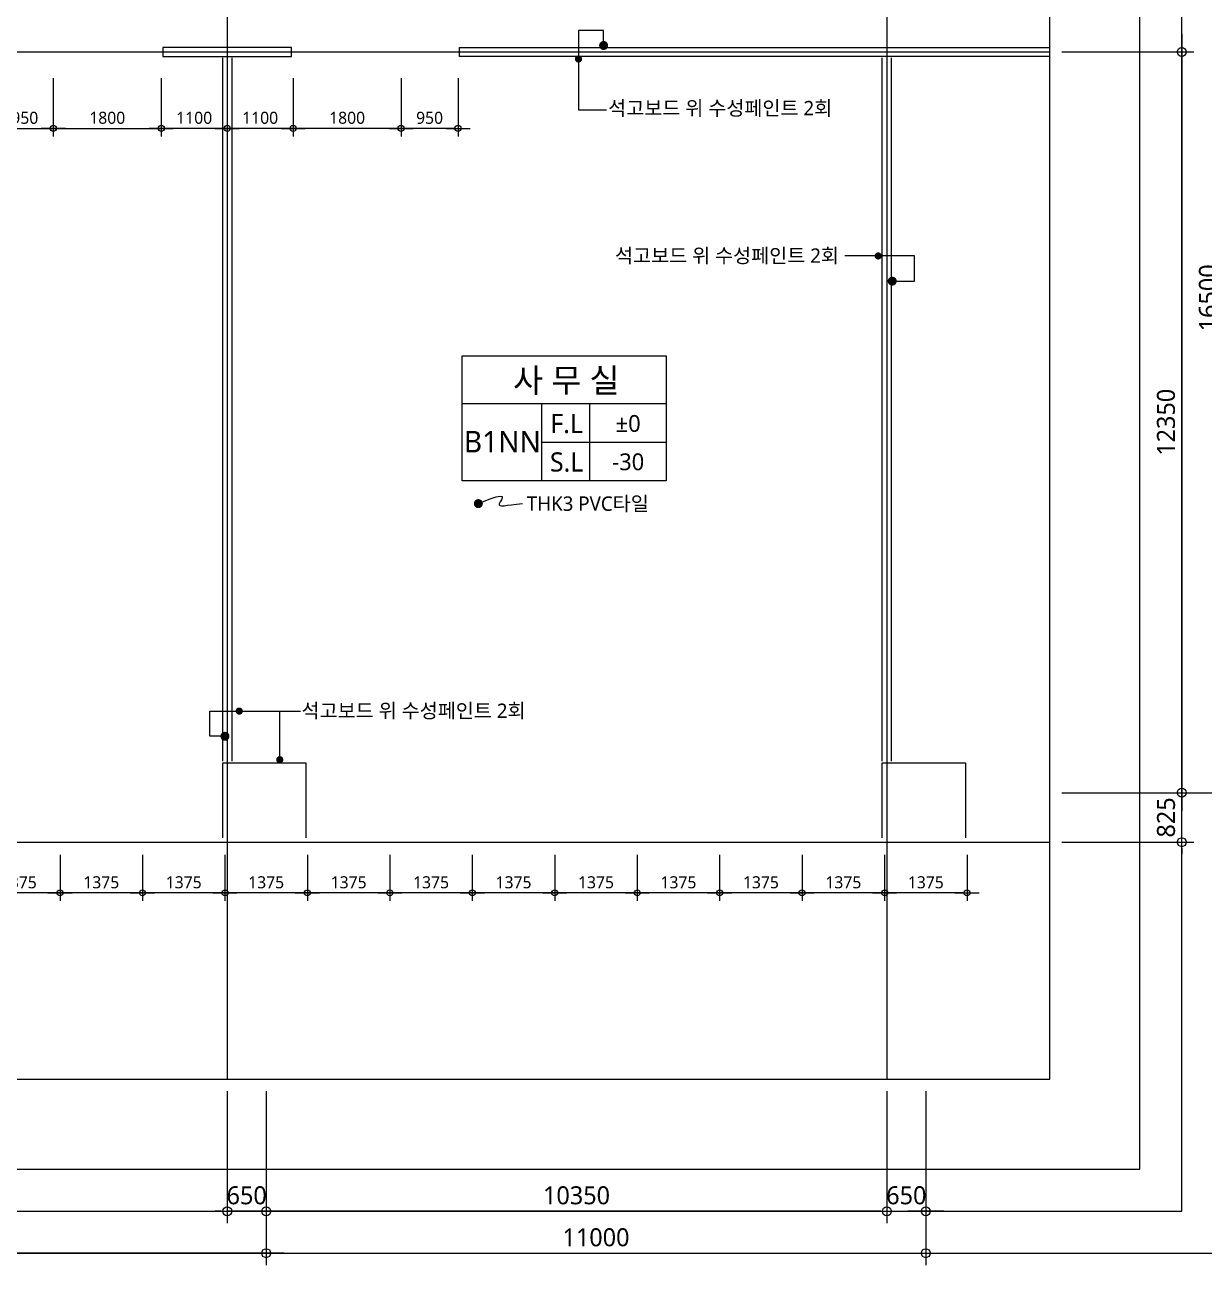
# Model space of a CAD drawing. Header units: millimetres. Extents: x 3775 to 244986, y 1861 to 55808.
# Drawn here: x 51025 to 70692, y 8152 to 28830 of the extents above; entities that cross this region are included whole.
import ezdxf
from ezdxf.enums import TextEntityAlignment as Align

# ---------------------------------------------------------------- set-up
doc = ezdxf.new("R2010")
doc.units = ezdxf.units.MM
doc.header["$LTSCALE"] = 100
doc.header["$MEASUREMENT"] = 0
doc.header["$PDSIZE"] = -10
doc.linetypes.add('CEN', pattern=[62, 60, -1, 0, -1])
doc.layers.get('0').update_dxf_attribs({"linetype": 'CONTINUOUS'})
doc.layers.get('Defpoints').update_dxf_attribs({"color": 171, "linetype": 'CONTINUOUS'})
for name, color, linetype in [('CEN(ST)', 1, 'CEN'), ('LED', 7, 'CONTINUOUS'), ('NDIM', 7, 'CONTINUOUS'), ('TEXT(MIN)', 7, 'CONTINUOUS'), ('TEXT(실명)', 3, 'CONTINUOUS'), ('TEXT-기입', 6, 'CONTINUOUS'), ('TITLE', 7, 'CONTINUOUS'), ('WALL-석고보드', 7, 'CONTINUOUS')]:
    doc.layers.add(name, color=color, linetype=linetype)
doc.styles.add('CGS', font='cgse', dxfattribs={"bigfont": 'cgs'})
doc.styles.add('나눔바른고딕', font='NanumBarunGothic.ttf')
doc.dimstyles.new('NDIM 1200', dxfattribs={"dimscale": 75, "dimtxt": 3, "dimasz": 1, "dimexe": 2, "dimexo": 2, "dimgap": 1, "dimtad": 1, "dimdec": 0, "dimdsep": 46, "dimtxsty": 'CGS', "dimblk": 'DOT0', "dimcen": 1, "dimdle": 8, "dimclrd": 256, "dimclre": 256, "dimclrt": 256, "dimadec": 0, "dimazin": 0, "dimtfac": 1, "dimtdec": 0, "dimtix": 1, "dimtmove": 2, "dimatfit": 3, "dimldrblk": 'DOT0', "dimfxl": 1, "dimtolj": 1, "dimtzin": 0, "dimlwd": -1, "dimlwe": -1, "dimarcsym": 0})

# ---------------------------------------------------------------- blocks, each defined once
blk = doc.blocks.new('_Dot')
at = {"color": 0, "linetype": 'ByBlock', "lineweight": -2}
blk.add_line((-0.5, 0), (-1, 0), dxfattribs=at)
at = {"color": 0, "linetype": 'ByBlock', "const_width": 0.5}
blk.add_lwpolyline([(-0.25, 0, 1), (0.25, 0, 1)], format="xyb", close=True, dxfattribs=at)
blk = doc.blocks.new('DOT0')
blk.add_line((-3, 0), (3, 0))
at = {"color": 6}
blk.add_circle((0, 0), 0.75, dxfattribs=at)
blk = doc.blocks.new('*D188')
at = {"layer": 'Defpoints', "color": 0, "ltscale": 0.4, "transparency": 16777216}
for p in [(68119, 31579), (70319, 31579), (68119, 28379)]:
    blk.add_point(p, dxfattribs=at)
at = {"layer": 'NDIM', "ltscale": 0.4, "transparency": 16777216}
for p, q in [((68319, 31579), (70519, 31579)), ((70319, 28479), (70319, 31479)), ((68319, 28379), (70519, 28379))]:
    blk.add_line(p, q, dxfattribs=at)
at = {"layer": 'NDIM', "ltscale": 0.4, "transparency": 16777216, "xscale": 100, "yscale": 100, "zscale": 100}
for p, rotation in [((70319, 31579), 90), ((70319, 28379), 270)]:
    blk.add_blockref('DOT0', p, dxfattribs=dict(at, rotation=rotation))
at = {"layer": 'NDIM', "ltscale": 0.4, "transparency": 16777216, "insert": (70056, 29979), "char_height": 300, "attachment_point": 5, "rotation": 90, "style": '나눔바른고딕'}
blk.add_mtext('\\A1;3200', dxfattribs=at)
blk = doc.blocks.new('*D189')
at = {"layer": 'Defpoints', "color": 0, "ltscale": 0.4, "transparency": 16777216}
for p in [(68119, 28379), (68119, 16029), (70319, 16029)]:
    blk.add_point(p, dxfattribs=at)
at = {"layer": 'NDIM', "ltscale": 0.4, "transparency": 16777216}
for p, q in [((68319, 28379), (70519, 28379)), ((70319, 28279), (70319, 16129)), ((68319, 16029), (70519, 16029))]:
    blk.add_line(p, q, dxfattribs=at)
at = {"layer": 'NDIM', "ltscale": 0.4, "transparency": 16777216, "xscale": 100, "yscale": 100, "zscale": 100}
for p, rotation in [((70319, 28379), 90), ((70319, 16029), 270)]:
    blk.add_blockref('DOT0', p, dxfattribs=dict(at, rotation=rotation))
at = {"layer": 'NDIM', "ltscale": 0.4, "transparency": 16777216, "insert": (70056, 22204), "char_height": 300, "attachment_point": 5, "rotation": 90, "style": '나눔바른고딕'}
blk.add_mtext('\\A1;12350', dxfattribs=at)
blk = doc.blocks.new('*D190')
at = {"layer": 'Defpoints', "color": 0, "ltscale": 0.4, "transparency": 16777216}
for p in [(68119, 16029), (70319, 16029), (68119, 15204)]:
    blk.add_point(p, dxfattribs=at)
at = {"layer": 'NDIM', "ltscale": 0.4, "transparency": 16777216}
for p, q in [((70319, 16129), (70319, 16229)), ((68319, 16029), (70519, 16029)), ((70319, 15204), (70319, 16029)), ((68319, 15204), (70519, 15204)), ((70319, 15104), (70319, 15004))]:
    blk.add_line(p, q, dxfattribs=at)
at = {"layer": 'NDIM', "ltscale": 0.4, "transparency": 16777216, "xscale": 100, "yscale": 100, "zscale": 100}
for p, rotation in [((70319, 16029), 270), ((70319, 15204), 90)]:
    blk.add_blockref('DOT0', p, dxfattribs=dict(at, rotation=rotation))
at = {"layer": 'NDIM', "ltscale": 0.4, "transparency": 16777216, "insert": (70057, 15616), "char_height": 300, "attachment_point": 5, "rotation": 90, "style": '나눔바른고딕'}
blk.add_mtext('\\A1;825', dxfattribs=at)
blk = doc.blocks.new('*D191')
at = {"layer": 'Defpoints', "color": 0, "ltscale": 0.4, "transparency": 16777216}
for p in [(68119, 32529), (68119, 16029), (71019, 16029)]:
    blk.add_point(p, dxfattribs=at)
at = {"layer": 'NDIM', "ltscale": 0.4, "transparency": 16777216}
for p, q in [((68319, 32529), (71219, 32529)), ((71019, 32429), (71019, 16129)), ((68319, 16029), (71219, 16029))]:
    blk.add_line(p, q, dxfattribs=at)
at = {"layer": 'NDIM', "ltscale": 0.4, "transparency": 16777216, "xscale": 100, "yscale": 100, "zscale": 100}
for p, rotation in [((71019, 32529), 90), ((71019, 16029), 270)]:
    blk.add_blockref('DOT0', p, dxfattribs=dict(at, rotation=rotation))
at = {"layer": 'NDIM', "ltscale": 0.4, "transparency": 16777216, "insert": (70756, 24279), "char_height": 300, "attachment_point": 5, "rotation": 90, "style": '나눔바른고딕'}
blk.add_mtext('\\A1;16500', dxfattribs=at)
blk = doc.blocks.new('*D242')
at = {"layer": 'Defpoints', "color": 0, "ltscale": 0.4, "transparency": 16777216}
for p in [(44050, 11252), (54400, 11252), (54400, 9052)]:
    blk.add_point(p, dxfattribs=at)
at = {"layer": 'NDIM', "ltscale": 0.4, "transparency": 16777216}
for p, q in [((44050, 11052), (44050, 8852)), ((54400, 11052), (54400, 8852)), ((44150, 9052), (54300, 9052))]:
    blk.add_line(p, q, dxfattribs=at)
at = {"layer": 'NDIM', "ltscale": 0.4, "transparency": 16777216, "xscale": 100, "yscale": 100, "zscale": 100, "rotation": 180}
blk.add_blockref('DOT0', (44050, 9052), dxfattribs=at)
at = {"layer": 'NDIM', "ltscale": 0.4, "transparency": 16777216, "xscale": 100, "yscale": 100, "zscale": 100}
blk.add_blockref('DOT0', (54400, 9052), dxfattribs=at)
at = {"layer": 'NDIM', "ltscale": 0.4, "transparency": 16777216, "insert": (49225, 9315), "char_height": 300, "attachment_point": 5, "style": '나눔바른고딕'}
blk.add_mtext('\\A1;10350', dxfattribs=at)
blk = doc.blocks.new('*D243')
at = {"layer": 'Defpoints', "color": 0, "ltscale": 0.4, "transparency": 16777216}
for p in [(54400, 11252), (55050, 11252), (54400, 9052)]:
    blk.add_point(p, dxfattribs=at)
at = {"layer": 'NDIM', "ltscale": 0.4, "transparency": 16777216}
for p, q in [((54400, 11052), (54400, 8852)), ((55050, 11052), (55050, 8852)), ((54300, 9052), (54200, 9052)), ((55050, 9052), (54400, 9052)), ((55150, 9052), (55250, 9052))]:
    blk.add_line(p, q, dxfattribs=at)
at = {"layer": 'NDIM', "ltscale": 0.4, "transparency": 16777216, "xscale": 100, "yscale": 100, "zscale": 100}
blk.add_blockref('DOT0', (54400, 9052), dxfattribs=at)
at = {"layer": 'NDIM', "ltscale": 0.4, "transparency": 16777216, "xscale": 100, "yscale": 100, "zscale": 100, "rotation": 180}
blk.add_blockref('DOT0', (55050, 9052), dxfattribs=at)
at = {"layer": 'NDIM', "ltscale": 0.4, "transparency": 16777216, "insert": (54725, 9315), "char_height": 300, "attachment_point": 5, "style": '나눔바른고딕'}
blk.add_mtext('\\A1;650', dxfattribs=at)
blk = doc.blocks.new('*D244')
at = {"layer": 'Defpoints', "color": 0, "ltscale": 0.4, "transparency": 16777216}
for p in [(55050, 11252), (65400, 11252), (55050, 9052)]:
    blk.add_point(p, dxfattribs=at)
at = {"layer": 'NDIM', "ltscale": 0.4, "transparency": 16777216}
for p, q in [((55050, 11052), (55050, 8852)), ((65400, 11052), (65400, 8852)), ((65300, 9052), (55150, 9052))]:
    blk.add_line(p, q, dxfattribs=at)
at = {"layer": 'NDIM', "ltscale": 0.4, "transparency": 16777216, "xscale": 100, "yscale": 100, "zscale": 100, "rotation": 180}
blk.add_blockref('DOT0', (55050, 9052), dxfattribs=at)
at = {"layer": 'NDIM', "ltscale": 0.4, "transparency": 16777216, "xscale": 100, "yscale": 100, "zscale": 100}
blk.add_blockref('DOT0', (65400, 9052), dxfattribs=at)
at = {"layer": 'NDIM', "ltscale": 0.4, "transparency": 16777216, "insert": (60225, 9315), "char_height": 300, "attachment_point": 5, "style": '나눔바른고딕'}
blk.add_mtext('\\A1;10350', dxfattribs=at)
blk = doc.blocks.new('*D245')
at = {"layer": 'Defpoints', "color": 0, "ltscale": 0.4, "transparency": 16777216}
for p in [(65400, 11252), (66050, 11252), (66050, 9052)]:
    blk.add_point(p, dxfattribs=at)
at = {"layer": 'NDIM', "ltscale": 0.4, "transparency": 16777216}
for p, q in [((65400, 11052), (65400, 8852)), ((66050, 11052), (66050, 8852)), ((65300, 9052), (65200, 9052)), ((65400, 9052), (66050, 9052)), ((66150, 9052), (66250, 9052))]:
    blk.add_line(p, q, dxfattribs=at)
at = {"layer": 'NDIM', "ltscale": 0.4, "transparency": 16777216, "xscale": 100, "yscale": 100, "zscale": 100}
blk.add_blockref('DOT0', (65400, 9052), dxfattribs=at)
at = {"layer": 'NDIM', "ltscale": 0.4, "transparency": 16777216, "xscale": 100, "yscale": 100, "zscale": 100, "rotation": 180}
blk.add_blockref('DOT0', (66050, 9052), dxfattribs=at)
at = {"layer": 'NDIM', "ltscale": 0.4, "transparency": 16777216, "insert": (65725, 9315), "char_height": 300, "attachment_point": 5, "style": '나눔바른고딕'}
blk.add_mtext('\\A1;650', dxfattribs=at)
blk = doc.blocks.new('*D246')
at = {"layer": 'Defpoints', "color": 0, "ltscale": 0.4, "transparency": 16777216}
for p in [(55050, 11252), (66050, 11252), (66050, 8352)]:
    blk.add_point(p, dxfattribs=at)
at = {"layer": 'NDIM', "ltscale": 0.4, "transparency": 16777216}
for p, q in [((55050, 11052), (55050, 8152)), ((66050, 11052), (66050, 8152)), ((55150, 8352), (65950, 8352))]:
    blk.add_line(p, q, dxfattribs=at)
at = {"layer": 'NDIM', "ltscale": 0.4, "transparency": 16777216, "xscale": 100, "yscale": 100, "zscale": 100, "rotation": 180}
blk.add_blockref('DOT0', (55050, 8352), dxfattribs=at)
at = {"layer": 'NDIM', "ltscale": 0.4, "transparency": 16777216, "xscale": 100, "yscale": 100, "zscale": 100}
blk.add_blockref('DOT0', (66050, 8352), dxfattribs=at)
at = {"layer": 'NDIM', "ltscale": 0.4, "transparency": 16777216, "insert": (60550, 8615), "char_height": 300, "attachment_point": 5, "style": '나눔바른고딕'}
blk.add_mtext('\\A1;11000', dxfattribs=at)
blk = doc.blocks.new('*D247')
at = {"layer": 'Defpoints', "color": 0, "ltscale": 0.4, "transparency": 16777216}
for p in [(44050, 11252), (55050, 11252), (44050, 8352)]:
    blk.add_point(p, dxfattribs=at)
at = {"layer": 'NDIM', "ltscale": 0.4, "transparency": 16777216}
for p, q in [((44050, 11052), (44050, 8152)), ((55050, 11052), (55050, 8152)), ((54950, 8352), (44150, 8352))]:
    blk.add_line(p, q, dxfattribs=at)
at = {"layer": 'NDIM', "ltscale": 0.4, "transparency": 16777216, "xscale": 100, "yscale": 100, "zscale": 100, "rotation": 180}
blk.add_blockref('DOT0', (44050, 8352), dxfattribs=at)
at = {"layer": 'NDIM', "ltscale": 0.4, "transparency": 16777216, "xscale": 100, "yscale": 100, "zscale": 100}
blk.add_blockref('DOT0', (55050, 8352), dxfattribs=at)
at = {"layer": 'NDIM', "ltscale": 0.4, "transparency": 16777216, "insert": (49550, 8615), "char_height": 300, "attachment_point": 5, "style": '나눔바른고딕'}
blk.add_mtext('\\A1;11000', dxfattribs=at)
blk = doc.blocks.new('*D223')
at = {"layer": 'Defpoints', "color": 0, "ltscale": 0.4, "transparency": 16777216}
for p in [(50237, 15129), (51612, 15129), (50237, 14359)]:
    blk.add_point(p, dxfattribs=at)
at = {"layer": 'NDIM', "ltscale": 0.4, "transparency": 16777216}
for p, q in [((50237, 14995), (50237, 14225)), ((51612, 14995), (51612, 14225)), ((51545, 14359), (50304, 14359))]:
    blk.add_line(p, q, dxfattribs=at)
at = {"layer": 'NDIM', "ltscale": 0.4, "transparency": 16777216, "xscale": 67, "yscale": 67, "zscale": 67, "rotation": 180}
blk.add_blockref('DOT0', (50237, 14359), dxfattribs=at)
at = {"layer": 'NDIM', "ltscale": 0.4, "transparency": 16777216, "xscale": 67, "yscale": 67, "zscale": 67}
blk.add_blockref('DOT0', (51612, 14359), dxfattribs=at)
at = {"layer": 'NDIM', "ltscale": 0.4, "transparency": 16777216, "insert": (50925, 14534), "char_height": 201, "attachment_point": 5, "style": '나눔바른고딕'}
blk.add_mtext('\\A1;1375', dxfattribs=at)
blk = doc.blocks.new('*D224')
at = {"layer": 'Defpoints', "color": 0, "ltscale": 0.4, "transparency": 16777216}
for p in [(51612, 15129), (52987, 15129), (51612, 14359)]:
    blk.add_point(p, dxfattribs=at)
at = {"layer": 'NDIM', "ltscale": 0.4, "transparency": 16777216}
for p, q in [((51612, 14995), (51612, 14225)), ((52987, 14995), (52987, 14225)), ((52920, 14359), (51679, 14359))]:
    blk.add_line(p, q, dxfattribs=at)
at = {"layer": 'NDIM', "ltscale": 0.4, "transparency": 16777216, "xscale": 67, "yscale": 67, "zscale": 67, "rotation": 180}
blk.add_blockref('DOT0', (51612, 14359), dxfattribs=at)
at = {"layer": 'NDIM', "ltscale": 0.4, "transparency": 16777216, "xscale": 67, "yscale": 67, "zscale": 67}
blk.add_blockref('DOT0', (52987, 14359), dxfattribs=at)
at = {"layer": 'NDIM', "ltscale": 0.4, "transparency": 16777216, "insert": (52300, 14534), "char_height": 201, "attachment_point": 5, "style": '나눔바른고딕'}
blk.add_mtext('\\A1;1375', dxfattribs=at)
blk = doc.blocks.new('*D225')
at = {"layer": 'Defpoints', "color": 0, "ltscale": 0.4, "transparency": 16777216}
for p in [(51612, 15129), (52987, 15129), (51612, 14359)]:
    blk.add_point(p, dxfattribs=at)
at = {"layer": 'NDIM', "ltscale": 0.4, "transparency": 16777216}
for p, q in [((51612, 14995), (51612, 14225)), ((52987, 14995), (52987, 14225)), ((52920, 14359), (51679, 14359))]:
    blk.add_line(p, q, dxfattribs=at)
at = {"layer": 'NDIM', "ltscale": 0.4, "transparency": 16777216, "xscale": 67, "yscale": 67, "zscale": 67, "rotation": 180}
blk.add_blockref('DOT0', (51612, 14359), dxfattribs=at)
at = {"layer": 'NDIM', "ltscale": 0.4, "transparency": 16777216, "xscale": 67, "yscale": 67, "zscale": 67}
blk.add_blockref('DOT0', (52987, 14359), dxfattribs=at)
at = {"layer": 'NDIM', "ltscale": 0.4, "transparency": 16777216, "insert": (52300, 14534), "char_height": 201, "attachment_point": 5, "style": '나눔바른고딕'}
blk.add_mtext('\\A1;1375', dxfattribs=at)
blk = doc.blocks.new('*D226')
at = {"layer": 'Defpoints', "color": 0, "ltscale": 0.4, "transparency": 16777216}
for p in [(52987, 15129), (54362, 15129), (52987, 14359)]:
    blk.add_point(p, dxfattribs=at)
at = {"layer": 'NDIM', "ltscale": 0.4, "transparency": 16777216}
for p, q in [((52987, 14995), (52987, 14225)), ((54362, 14995), (54362, 14225)), ((54295, 14359), (53054, 14359))]:
    blk.add_line(p, q, dxfattribs=at)
at = {"layer": 'NDIM', "ltscale": 0.4, "transparency": 16777216, "xscale": 67, "yscale": 67, "zscale": 67, "rotation": 180}
blk.add_blockref('DOT0', (52987, 14359), dxfattribs=at)
at = {"layer": 'NDIM', "ltscale": 0.4, "transparency": 16777216, "xscale": 67, "yscale": 67, "zscale": 67}
blk.add_blockref('DOT0', (54362, 14359), dxfattribs=at)
at = {"layer": 'NDIM', "ltscale": 0.4, "transparency": 16777216, "insert": (53675, 14534), "char_height": 201, "attachment_point": 5, "style": '나눔바른고딕'}
blk.add_mtext('\\A1;1375', dxfattribs=at)
blk = doc.blocks.new('*D227')
at = {"layer": 'Defpoints', "color": 0, "ltscale": 0.4, "transparency": 16777216}
for p in [(54362, 15129), (55737, 15129), (54362, 14359)]:
    blk.add_point(p, dxfattribs=at)
at = {"layer": 'NDIM', "ltscale": 0.4, "transparency": 16777216}
for p, q in [((54362, 14995), (54362, 14225)), ((55737, 14995), (55737, 14225)), ((55670, 14359), (54429, 14359))]:
    blk.add_line(p, q, dxfattribs=at)
at = {"layer": 'NDIM', "ltscale": 0.4, "transparency": 16777216, "xscale": 67, "yscale": 67, "zscale": 67, "rotation": 180}
blk.add_blockref('DOT0', (54362, 14359), dxfattribs=at)
at = {"layer": 'NDIM', "ltscale": 0.4, "transparency": 16777216, "xscale": 67, "yscale": 67, "zscale": 67}
blk.add_blockref('DOT0', (55737, 14359), dxfattribs=at)
at = {"layer": 'NDIM', "ltscale": 0.4, "transparency": 16777216, "insert": (55050, 14534), "char_height": 201, "attachment_point": 5, "style": '나눔바른고딕'}
blk.add_mtext('\\A1;1375', dxfattribs=at)
blk = doc.blocks.new('*D228')
at = {"layer": 'Defpoints', "color": 0, "ltscale": 0.4, "transparency": 16777216}
for p in [(55737, 15129), (57112, 15129), (55737, 14359)]:
    blk.add_point(p, dxfattribs=at)
at = {"layer": 'NDIM', "ltscale": 0.4, "transparency": 16777216}
for p, q in [((55737, 14995), (55737, 14225)), ((57112, 14995), (57112, 14225)), ((57045, 14359), (55804, 14359))]:
    blk.add_line(p, q, dxfattribs=at)
at = {"layer": 'NDIM', "ltscale": 0.4, "transparency": 16777216, "xscale": 67, "yscale": 67, "zscale": 67, "rotation": 180}
blk.add_blockref('DOT0', (55737, 14359), dxfattribs=at)
at = {"layer": 'NDIM', "ltscale": 0.4, "transparency": 16777216, "xscale": 67, "yscale": 67, "zscale": 67}
blk.add_blockref('DOT0', (57112, 14359), dxfattribs=at)
at = {"layer": 'NDIM', "ltscale": 0.4, "transparency": 16777216, "insert": (56425, 14534), "char_height": 201, "attachment_point": 5, "style": '나눔바른고딕'}
blk.add_mtext('\\A1;1375', dxfattribs=at)
blk = doc.blocks.new('*D229')
at = {"layer": 'Defpoints', "color": 0, "ltscale": 0.4, "transparency": 16777216}
for p in [(55737, 15129), (57112, 15129), (55737, 14359)]:
    blk.add_point(p, dxfattribs=at)
at = {"layer": 'NDIM', "ltscale": 0.4, "transparency": 16777216}
for p, q in [((55737, 14995), (55737, 14225)), ((57112, 14995), (57112, 14225)), ((57045, 14359), (55804, 14359))]:
    blk.add_line(p, q, dxfattribs=at)
at = {"layer": 'NDIM', "ltscale": 0.4, "transparency": 16777216, "xscale": 67, "yscale": 67, "zscale": 67, "rotation": 180}
blk.add_blockref('DOT0', (55737, 14359), dxfattribs=at)
at = {"layer": 'NDIM', "ltscale": 0.4, "transparency": 16777216, "xscale": 67, "yscale": 67, "zscale": 67}
blk.add_blockref('DOT0', (57112, 14359), dxfattribs=at)
at = {"layer": 'NDIM', "ltscale": 0.4, "transparency": 16777216, "insert": (56425, 14534), "char_height": 201, "attachment_point": 5, "style": '나눔바른고딕'}
blk.add_mtext('\\A1;1375', dxfattribs=at)
blk = doc.blocks.new('*D230')
at = {"layer": 'Defpoints', "color": 0, "ltscale": 0.4, "transparency": 16777216}
for p in [(57112, 15129), (58487, 15129), (57112, 14359)]:
    blk.add_point(p, dxfattribs=at)
at = {"layer": 'NDIM', "ltscale": 0.4, "transparency": 16777216}
for p, q in [((57112, 14995), (57112, 14225)), ((58487, 14995), (58487, 14225)), ((58420, 14359), (57179, 14359))]:
    blk.add_line(p, q, dxfattribs=at)
at = {"layer": 'NDIM', "ltscale": 0.4, "transparency": 16777216, "xscale": 67, "yscale": 67, "zscale": 67, "rotation": 180}
blk.add_blockref('DOT0', (57112, 14359), dxfattribs=at)
at = {"layer": 'NDIM', "ltscale": 0.4, "transparency": 16777216, "xscale": 67, "yscale": 67, "zscale": 67}
blk.add_blockref('DOT0', (58487, 14359), dxfattribs=at)
at = {"layer": 'NDIM', "ltscale": 0.4, "transparency": 16777216, "insert": (57800, 14534), "char_height": 201, "attachment_point": 5, "style": '나눔바른고딕'}
blk.add_mtext('\\A1;1375', dxfattribs=at)
blk = doc.blocks.new('*D231')
at = {"layer": 'Defpoints', "color": 0, "ltscale": 0.4, "transparency": 16777216}
for p in [(58487, 15129), (59862, 15129), (58487, 14359)]:
    blk.add_point(p, dxfattribs=at)
at = {"layer": 'NDIM', "ltscale": 0.4, "transparency": 16777216}
for p, q in [((58487, 14995), (58487, 14225)), ((59862, 14995), (59862, 14225)), ((59795, 14359), (58554, 14359))]:
    blk.add_line(p, q, dxfattribs=at)
at = {"layer": 'NDIM', "ltscale": 0.4, "transparency": 16777216, "xscale": 67, "yscale": 67, "zscale": 67, "rotation": 180}
blk.add_blockref('DOT0', (58487, 14359), dxfattribs=at)
at = {"layer": 'NDIM', "ltscale": 0.4, "transparency": 16777216, "xscale": 67, "yscale": 67, "zscale": 67}
blk.add_blockref('DOT0', (59862, 14359), dxfattribs=at)
at = {"layer": 'NDIM', "ltscale": 0.4, "transparency": 16777216, "insert": (59175, 14534), "char_height": 201, "attachment_point": 5, "style": '나눔바른고딕'}
blk.add_mtext('\\A1;1375', dxfattribs=at)
blk = doc.blocks.new('*D232')
at = {"layer": 'Defpoints', "color": 0, "ltscale": 0.4, "transparency": 16777216}
for p in [(59862, 15129), (61237, 15129), (59862, 14359)]:
    blk.add_point(p, dxfattribs=at)
at = {"layer": 'NDIM', "ltscale": 0.4, "transparency": 16777216}
for p, q in [((59862, 14995), (59862, 14225)), ((61237, 14995), (61237, 14225)), ((61170, 14359), (59929, 14359))]:
    blk.add_line(p, q, dxfattribs=at)
at = {"layer": 'NDIM', "ltscale": 0.4, "transparency": 16777216, "xscale": 67, "yscale": 67, "zscale": 67, "rotation": 180}
blk.add_blockref('DOT0', (59862, 14359), dxfattribs=at)
at = {"layer": 'NDIM', "ltscale": 0.4, "transparency": 16777216, "xscale": 67, "yscale": 67, "zscale": 67}
blk.add_blockref('DOT0', (61237, 14359), dxfattribs=at)
at = {"layer": 'NDIM', "ltscale": 0.4, "transparency": 16777216, "insert": (60550, 14534), "char_height": 201, "attachment_point": 5, "style": '나눔바른고딕'}
blk.add_mtext('\\A1;1375', dxfattribs=at)
blk = doc.blocks.new('*D233')
at = {"layer": 'Defpoints', "color": 0, "ltscale": 0.4, "transparency": 16777216}
for p in [(61237, 15129), (62612, 15129), (61237, 14359)]:
    blk.add_point(p, dxfattribs=at)
at = {"layer": 'NDIM', "ltscale": 0.4, "transparency": 16777216}
for p, q in [((61237, 14995), (61237, 14225)), ((62612, 14995), (62612, 14225)), ((62545, 14359), (61304, 14359))]:
    blk.add_line(p, q, dxfattribs=at)
at = {"layer": 'NDIM', "ltscale": 0.4, "transparency": 16777216, "xscale": 67, "yscale": 67, "zscale": 67, "rotation": 180}
blk.add_blockref('DOT0', (61237, 14359), dxfattribs=at)
at = {"layer": 'NDIM', "ltscale": 0.4, "transparency": 16777216, "xscale": 67, "yscale": 67, "zscale": 67}
blk.add_blockref('DOT0', (62612, 14359), dxfattribs=at)
at = {"layer": 'NDIM', "ltscale": 0.4, "transparency": 16777216, "insert": (61925, 14534), "char_height": 201, "attachment_point": 5, "style": '나눔바른고딕'}
blk.add_mtext('\\A1;1375', dxfattribs=at)
blk = doc.blocks.new('*D234')
at = {"layer": 'Defpoints', "color": 0, "ltscale": 0.4, "transparency": 16777216}
for p in [(62612, 15129), (63987, 15129), (62612, 14359)]:
    blk.add_point(p, dxfattribs=at)
at = {"layer": 'NDIM', "ltscale": 0.4, "transparency": 16777216}
for p, q in [((62612, 14995), (62612, 14225)), ((63987, 14995), (63987, 14225)), ((63920, 14359), (62679, 14359))]:
    blk.add_line(p, q, dxfattribs=at)
at = {"layer": 'NDIM', "ltscale": 0.4, "transparency": 16777216, "xscale": 67, "yscale": 67, "zscale": 67, "rotation": 180}
blk.add_blockref('DOT0', (62612, 14359), dxfattribs=at)
at = {"layer": 'NDIM', "ltscale": 0.4, "transparency": 16777216, "xscale": 67, "yscale": 67, "zscale": 67}
blk.add_blockref('DOT0', (63987, 14359), dxfattribs=at)
at = {"layer": 'NDIM', "ltscale": 0.4, "transparency": 16777216, "insert": (63300, 14534), "char_height": 201, "attachment_point": 5, "style": '나눔바른고딕'}
blk.add_mtext('\\A1;1375', dxfattribs=at)
blk = doc.blocks.new('*D192')
at = {"layer": 'Defpoints', "color": 0, "ltscale": 0.4, "transparency": 16777216}
for p in [(63987, 15129), (65362, 15129), (63987, 14359)]:
    blk.add_point(p, dxfattribs=at)
at = {"layer": 'NDIM', "ltscale": 0.4, "transparency": 16777216}
for p, q in [((63987, 14995), (63987, 14225)), ((65362, 14995), (65362, 14225)), ((65295, 14359), (64054, 14359))]:
    blk.add_line(p, q, dxfattribs=at)
at = {"layer": 'NDIM', "ltscale": 0.4, "transparency": 16777216, "xscale": 67, "yscale": 67, "zscale": 67, "rotation": 180}
blk.add_blockref('DOT0', (63987, 14359), dxfattribs=at)
at = {"layer": 'NDIM', "ltscale": 0.4, "transparency": 16777216, "xscale": 67, "yscale": 67, "zscale": 67}
blk.add_blockref('DOT0', (65362, 14359), dxfattribs=at)
at = {"layer": 'NDIM', "ltscale": 0.4, "transparency": 16777216, "insert": (64675, 14534), "char_height": 201, "attachment_point": 5, "style": '나눔바른고딕'}
blk.add_mtext('\\A1;1375', dxfattribs=at)
blk = doc.blocks.new('*D193')
at = {"layer": 'Defpoints', "color": 0, "ltscale": 0.4, "transparency": 16777216}
for p in [(65362, 15129), (66737, 15129), (65362, 14359)]:
    blk.add_point(p, dxfattribs=at)
at = {"layer": 'NDIM', "ltscale": 0.4, "transparency": 16777216}
for p, q in [((65362, 14995), (65362, 14225)), ((66737, 14995), (66737, 14225)), ((66670, 14359), (65429, 14359))]:
    blk.add_line(p, q, dxfattribs=at)
at = {"layer": 'NDIM', "ltscale": 0.4, "transparency": 16777216, "xscale": 67, "yscale": 67, "zscale": 67, "rotation": 180}
blk.add_blockref('DOT0', (65362, 14359), dxfattribs=at)
at = {"layer": 'NDIM', "ltscale": 0.4, "transparency": 16777216, "xscale": 67, "yscale": 67, "zscale": 67}
blk.add_blockref('DOT0', (66737, 14359), dxfattribs=at)
at = {"layer": 'NDIM', "ltscale": 0.4, "transparency": 16777216, "insert": (66050, 14534), "char_height": 201, "attachment_point": 5, "style": '나눔바른고딕'}
blk.add_mtext('\\A1;1375', dxfattribs=at)
blk = doc.blocks.new('A$C51E23882')
at = {"layer": 'TITLE'}
blk.add_lwpolyline([(8500, 0), (0, 0), (0, 5200), (8500, 5200)], close=True, dxfattribs=at)
for points in [[(8500, 3200), (0, 3200)], [(3300, 3200), (3300, 0)], [(5300, 3200), (5300, 0)], [(3300, 1600), (8500, 1600)]]:
    blk.add_lwpolyline(points, dxfattribs=at)
at = {"layer": 'TITLE', "style": '나눔바른고딕'}
for s, p in [('F.L', (4352, 2378)), ('S.L', (4352, 778))]:
    blk.add_text(s, height=800, dxfattribs=at).set_placement(p, align=Align.MIDDLE)
blk = doc.blocks.new('*D277')
at = {"layer": 'Defpoints', "color": 0, "ltscale": 0.4, "transparency": 16777216}
for p in [(54400, 28075), (55500, 28075), (54400, 27103)]:
    blk.add_point(p, dxfattribs=at)
at = {"layer": 'NDIM', "ltscale": 0.4, "transparency": 16777216}
for p, q in [((54400, 27941), (54400, 26969)), ((55500, 27941), (55500, 26969)), ((55433, 27103), (54467, 27103))]:
    blk.add_line(p, q, dxfattribs=at)
at = {"layer": 'NDIM', "ltscale": 0.4, "transparency": 16777216, "xscale": 67, "yscale": 67, "zscale": 67, "rotation": 180}
blk.add_blockref('DOT0', (54400, 27103), dxfattribs=at)
at = {"layer": 'NDIM', "ltscale": 0.4, "transparency": 16777216, "xscale": 67, "yscale": 67, "zscale": 67}
blk.add_blockref('DOT0', (55500, 27103), dxfattribs=at)
at = {"layer": 'NDIM', "ltscale": 0.4, "transparency": 16777216, "insert": (54950, 27279), "char_height": 201, "attachment_point": 5, "style": '나눔바른고딕'}
blk.add_mtext('\\A1;1100', dxfattribs=at)
blk = doc.blocks.new('*D278')
at = {"layer": 'Defpoints', "color": 0, "ltscale": 0.4, "transparency": 16777216}
for p in [(53300, 28075), (54400, 28075), (53300, 27103)]:
    blk.add_point(p, dxfattribs=at)
at = {"layer": 'NDIM', "ltscale": 0.4, "transparency": 16777216}
for p, q in [((53300, 27941), (53300, 26969)), ((54400, 27941), (54400, 26969)), ((54333, 27103), (53367, 27103))]:
    blk.add_line(p, q, dxfattribs=at)
at = {"layer": 'NDIM', "ltscale": 0.4, "transparency": 16777216, "xscale": 67, "yscale": 67, "zscale": 67, "rotation": 180}
blk.add_blockref('DOT0', (53300, 27103), dxfattribs=at)
at = {"layer": 'NDIM', "ltscale": 0.4, "transparency": 16777216, "xscale": 67, "yscale": 67, "zscale": 67}
blk.add_blockref('DOT0', (54400, 27103), dxfattribs=at)
at = {"layer": 'NDIM', "ltscale": 0.4, "transparency": 16777216, "insert": (53850, 27279), "char_height": 201, "attachment_point": 5, "style": '나눔바른고딕'}
blk.add_mtext('\\A1;1100', dxfattribs=at)
blk = doc.blocks.new('*D279')
at = {"layer": 'Defpoints', "color": 0, "ltscale": 0.4, "transparency": 16777216}
for p in [(51500, 28075), (53300, 28075), (53300, 27103)]:
    blk.add_point(p, dxfattribs=at)
at = {"layer": 'NDIM', "ltscale": 0.4, "transparency": 16777216}
for p, q in [((51500, 27941), (51500, 26969)), ((53300, 27941), (53300, 26969)), ((51567, 27103), (53233, 27103))]:
    blk.add_line(p, q, dxfattribs=at)
at = {"layer": 'NDIM', "ltscale": 0.4, "transparency": 16777216, "xscale": 67, "yscale": 67, "zscale": 67, "rotation": 180}
blk.add_blockref('DOT0', (51500, 27103), dxfattribs=at)
at = {"layer": 'NDIM', "ltscale": 0.4, "transparency": 16777216, "xscale": 67, "yscale": 67, "zscale": 67}
blk.add_blockref('DOT0', (53300, 27103), dxfattribs=at)
at = {"layer": 'NDIM', "ltscale": 0.4, "transparency": 16777216, "insert": (52400, 27279), "char_height": 201, "attachment_point": 5, "style": '나눔바른고딕'}
blk.add_mtext('\\A1;1800', dxfattribs=at)
blk = doc.blocks.new('*D280')
at = {"layer": 'Defpoints', "color": 0, "ltscale": 0.4, "transparency": 16777216}
for p in [(50550, 28075), (51500, 28075), (51500, 27103)]:
    blk.add_point(p, dxfattribs=at)
at = {"layer": 'NDIM', "ltscale": 0.4, "transparency": 16777216}
for p, q in [((50550, 27941), (50550, 26969)), ((51500, 27941), (51500, 26969)), ((50617, 27103), (51433, 27103))]:
    blk.add_line(p, q, dxfattribs=at)
at = {"layer": 'NDIM', "ltscale": 0.4, "transparency": 16777216, "xscale": 67, "yscale": 67, "zscale": 67, "rotation": 180}
blk.add_blockref('DOT0', (50550, 27103), dxfattribs=at)
at = {"layer": 'NDIM', "ltscale": 0.4, "transparency": 16777216, "xscale": 67, "yscale": 67, "zscale": 67}
blk.add_blockref('DOT0', (51500, 27103), dxfattribs=at)
at = {"layer": 'NDIM', "ltscale": 0.4, "transparency": 16777216, "insert": (51025, 27279), "char_height": 201, "attachment_point": 5, "style": '나눔바른고딕'}
blk.add_mtext('\\A1;950', dxfattribs=at)
blk = doc.blocks.new('*D281')
at = {"layer": 'Defpoints', "color": 0, "ltscale": 0.4, "transparency": 16777216}
for p in [(55500, 28075), (57300, 28075), (55500, 27103)]:
    blk.add_point(p, dxfattribs=at)
at = {"layer": 'NDIM', "ltscale": 0.4, "transparency": 16777216}
for p, q in [((55500, 27941), (55500, 26969)), ((57300, 27941), (57300, 26969)), ((57233, 27103), (55567, 27103))]:
    blk.add_line(p, q, dxfattribs=at)
at = {"layer": 'NDIM', "ltscale": 0.4, "transparency": 16777216, "xscale": 67, "yscale": 67, "zscale": 67, "rotation": 180}
blk.add_blockref('DOT0', (55500, 27103), dxfattribs=at)
at = {"layer": 'NDIM', "ltscale": 0.4, "transparency": 16777216, "xscale": 67, "yscale": 67, "zscale": 67}
blk.add_blockref('DOT0', (57300, 27103), dxfattribs=at)
at = {"layer": 'NDIM', "ltscale": 0.4, "transparency": 16777216, "insert": (56400, 27279), "char_height": 201, "attachment_point": 5, "style": '나눔바른고딕'}
blk.add_mtext('\\A1;1800', dxfattribs=at)
blk = doc.blocks.new('*D282')
at = {"layer": 'Defpoints', "color": 0, "ltscale": 0.4, "transparency": 16777216}
for p in [(57300, 28075), (58250, 28075), (57300, 27103)]:
    blk.add_point(p, dxfattribs=at)
at = {"layer": 'NDIM', "ltscale": 0.4, "transparency": 16777216}
for p, q in [((57300, 27941), (57300, 26969)), ((58250, 27941), (58250, 26969)), ((58183, 27103), (57367, 27103))]:
    blk.add_line(p, q, dxfattribs=at)
at = {"layer": 'NDIM', "ltscale": 0.4, "transparency": 16777216, "xscale": 67, "yscale": 67, "zscale": 67, "rotation": 180}
blk.add_blockref('DOT0', (57300, 27103), dxfattribs=at)
at = {"layer": 'NDIM', "ltscale": 0.4, "transparency": 16777216, "xscale": 67, "yscale": 67, "zscale": 67}
blk.add_blockref('DOT0', (58250, 27103), dxfattribs=at)
at = {"layer": 'NDIM', "ltscale": 0.4, "transparency": 16777216, "insert": (57775, 27279), "char_height": 201, "attachment_point": 5, "style": '나눔바른고딕'}
blk.add_mtext('\\A1;950', dxfattribs=at)

msp = doc.modelspace()

# ---------------------------------------------------------------- linework, layer by layer
at = {"ltscale": 10000}
for points in [[(60677, 28485.7), (60677, 28735.4), (60257.2, 28735.4), (60257.2, 27412.9)], [(65489.6, 24557), (65862.6, 24557), (65862.6, 24976.8), (64698.5, 24976.8)], [(54362.3, 16969.1), (54112.6, 16969.1), (54112.6, 17389), (55276.7, 17389)]]:
    msp.add_lwpolyline(points, dxfattribs=at)
at = {"layer": 'CEN(ST)', "ltscale": 10000}
for p, q in [((54399.8, 47221.6), (54399.8, 11251.7)), ((65399.8, 47221.6), (65399.8, 11251.7)), ((8550.1, 28378.8), (68118.8, 28378.8)), ((8550.1, 15203.8), (68118.8, 15203.8))]:
    msp.add_line(p, q, dxfattribs=at)
at = {"layer": 'Defpoints', "ltscale": 10000}
for points in [[(5650.1, 8351.7), (71018.8, 8351.7), (71018.8, 50121.6), (5650.1, 50121.6)], [(6350.1, 9051.7), (70318.8, 9051.7), (70318.8, 49421.6), (6350.1, 49421.6)], [(7050.1, 9751.7), (69618.8, 9751.7), (69618.8, 48721.6), (7050.1, 48721.6)], [(8550.1, 11251.7), (68118.8, 11251.7), (68118.8, 47221.6), (8550.1, 47221.6)]]:
    msp.add_lwpolyline(points, close=True, dxfattribs=at)
at = {"layer": 'LED', "const_width": 75}
for points in [[(60677, 28523.2, -1), (60677, 28448.2, -1)], [(65489.6, 24594.5, 1), (65489.6, 24519.5, 1)], [(58588.2, 20885.5, -1), (58588.2, 20810.5, -1)], [(54362.3, 17006.6, -1), (54362.3, 16931.6, -1)]]:
    msp.add_lwpolyline(points, format="xyb", close=True, dxfattribs=at)
at = {"layer": 'LED'}
msp.add_lwpolyline([(58588.2, 20848), (58766.7, 20922.5), (58885, 20962.6), (58954, 20974.9), (58984.3, 20965.9), (58986.9, 20942), (58972.5, 20909.7), (58952.1, 20875.4), (58936.2, 20845.6), (58934.1, 20825.4), (58947, 20814.4), (58974.8, 20811.1), (59016.9, 20813.6), (59073.2, 20820.2), (59143.3, 20829.3), (59226.7, 20839.1), (59323.1, 20848)], dxfattribs=at)
at = {"layer": 'NDIM', "ltscale": 10000}
msp.add_line((55276.7, 16578.8), (55276.7, 17389), dxfattribs=at)
for points in [[(65135.8, 24976.8), (64698.5, 24976.8)], [(54720.3, 17389), (55620.5, 17389)]]:
    msp.add_lwpolyline(points, dxfattribs=at)
at = {"layer": 'WALL-석고보드', "color": 8, "ltscale": 10000}
msp.add_lwpolyline([(55474.8, 28453.8), (53324.8, 28453.8), (53324.8, 28303.8), (55474.8, 28303.8)], close=True, dxfattribs=at)
for points in [[(68118.8, 28303.8), (58274.8, 28303.8), (58274.8, 28453.8), (68118.8, 28453.8)], [(54324.8, 16553.8), (54324.8, 28278.8)], [(54474.8, 28278.8), (54474.8, 16553.8)], [(65324.8, 16553.8), (65324.8, 28278.8)], [(65474.8, 28278.8), (65474.8, 16553.8)], [(54324.8, 15278.8), (54324.8, 16528.8), (55712.3, 16528.8), (55712.3, 15278.8)], [(65324.8, 15278.8), (65324.8, 16528.8), (66712.3, 16528.8), (66712.3, 15278.8)]]:
    msp.add_lwpolyline(points, dxfattribs=at)

# ---------------------------------------------------------------- block references
at = {"xscale": 0.4, "yscale": 0.4, "zscale": 0.4}
msp.add_blockref('A$C51E23882', (58320.2, 21230.5), dxfattribs=at)
at = {"layer": 'NDIM', "ltscale": 10000, "yscale": 120, "zscale": 120}
for p, xscale, rotation in [((65255.8, 24976.8), -120, 180), ((54600.3, 17389), 120, 180), ((55276.7, 16578.8), 120, 270)]:
    msp.add_blockref('_Dot', p, dxfattribs=dict(at, xscale=xscale, rotation=rotation))

# ---------------------------------------------------------------- texts
at = {"layer": 'TEXT(MIN)', "style": '나눔바른고딕'}
for p in [(64488.8, 27441), (64602, 24982.5), (59375.1, 17394.6)]:
    msp.add_text('석고보드 위 수성페인트 2회', height=240, dxfattribs=at).set_placement(p, align=Align.MIDDLE_RIGHT)
msp.add_text('THK3 PVC타일', height=240, dxfattribs=at).set_placement((59395.3, 20848), align=Align.MIDDLE_LEFT)
at = {"layer": 'TEXT(실명)', "style": '나눔바른고딕'}
msp.add_text('사 무 실', height=400, dxfattribs=at).set_placement((60055.3, 22908.2), align=Align.MIDDLE)
at = {"layer": 'TEXT-기입', "style": '나눔바른고딕'}
for s, p in [('±0', (61086.4, 22184.5)), ('-30', (61086.7, 21545.7))]:
    msp.add_text(s, height=280, dxfattribs=at).set_placement(p, align=Align.MIDDLE)
msp.add_text('B1NN', height=360, dxfattribs=at).set_placement((58988.7, 21881.2), align=Align.MIDDLE_CENTER)

# ---------------------------------------------------------------- dimensions: what is measured, and where the dimension line sits
at = {"layer": 'NDIM', "ltscale": 0.4}
for base, p1, p2, angle, override, picture, middle in [((71018.8, 16028.8), (68118.8, 32528.8), (68118.8, 16028.8), 270, {"dimscale": 100, "dimtxsty": '나눔바른고딕'}, '*D191', (70755.7, 24278.8)), ((70318.8, 31578.8), (68118.8, 28378.8), (68118.8, 31578.8), 90, {"dimscale": 100, "dimtxsty": '나눔바른고딕'}, '*D188', (70055.7, 29978.8)), ((70318.8, 16028.8), (68118.8, 28378.8), (68118.8, 16028.8), 270, {"dimscale": 100, "dimtxsty": '나눔바른고딕'}, '*D189', (70055.7, 22203.8)), ((53299.8, 27102.9), (54399.8, 28075.3), (53299.8, 28075.3), 180, {"dimscale": 67, "dimtxsty": '나눔바른고딕'}, '*D278', (53849.8, 27279.1)), ((54399.8, 27102.9), (55499.8, 28075.3), (54399.8, 28075.3), 180, {"dimscale": 67, "dimtxsty": '나눔바른고딕'}, '*D277', (54949.8, 27279.1)), ((55499.8, 27102.9), (57299.8, 28075.3), (55499.8, 28075.3), 180, {"dimscale": 67, "dimtxsty": '나눔바른고딕'}, '*D281', (56399.8, 27279.1)), ((57299.8, 27102.9), (58249.8, 28075.3), (57299.8, 28075.3), 180, {"dimscale": 67, "dimtxsty": '나눔바른고딕'}, '*D282', (57774.8, 27279.2)), ((70318.8, 16028.8), (68118.8, 15203.8), (68118.8, 16028.8), 90, {"dimscale": 100, "dimtxsty": '나눔바른고딕'}, '*D190', (70056.5, 15616.3)), ((50237.3, 14358.6), (51612.3, 15128.8), (50237.3, 15128.8), 180, {"dimscale": 67, "dimtxsty": '나눔바른고딕'}, '*D223', (50924.8, 14534.4)), ((51612.3, 14358.6), (52987.3, 15128.8), (51612.3, 15128.8), 180, {"dimscale": 67, "dimtxsty": '나눔바른고딕'}, '*D224', (52299.8, 14534.4)), ((51612.3, 14358.6), (52987.3, 15128.8), (51612.3, 15128.8), 180, {"dimscale": 67, "dimtxsty": '나눔바른고딕'}, '*D225', (52299.8, 14534.4)), ((52987.3, 14358.6), (54362.3, 15128.8), (52987.3, 15128.8), 180, {"dimscale": 67, "dimtxsty": '나눔바른고딕'}, '*D226', (53674.8, 14534.4)), ((54362.3, 14358.6), (55737.3, 15128.8), (54362.3, 15128.8), 180, {"dimscale": 67, "dimtxsty": '나눔바른고딕'}, '*D227', (55049.8, 14534.4)), ((55737.3, 14358.6), (57112.3, 15128.8), (55737.3, 15128.8), 180, {"dimscale": 67, "dimtxsty": '나눔바른고딕'}, '*D228', (56424.8, 14534.4)), ((55737.3, 14358.6), (57112.3, 15128.8), (55737.3, 15128.8), 180, {"dimscale": 67, "dimtxsty": '나눔바른고딕'}, '*D229', (56424.8, 14534.4)), ((57112.3, 14358.6), (58487.3, 15128.8), (57112.3, 15128.8), 180, {"dimscale": 67, "dimtxsty": '나눔바른고딕'}, '*D230', (57799.8, 14534.4)), ((58487.3, 14358.6), (59862.3, 15128.8), (58487.3, 15128.8), 180, {"dimscale": 67, "dimtxsty": '나눔바른고딕'}, '*D231', (59174.8, 14534.4)), ((59862.3, 14358.6), (61237.3, 15128.8), (59862.3, 15128.8), 180, {"dimscale": 67, "dimtxsty": '나눔바른고딕'}, '*D232', (60549.8, 14534.4)), ((61237.3, 14358.6), (62612.3, 15128.8), (61237.3, 15128.8), 180, {"dimscale": 67, "dimtxsty": '나눔바른고딕'}, '*D233', (61924.8, 14534.4)), ((62612.3, 14358.6), (63987.3, 15128.8), (62612.3, 15128.8), 180, {"dimscale": 67, "dimtxsty": '나눔바른고딕'}, '*D234', (63299.8, 14534.4)), ((63987.3, 14358.6), (65362.3, 15128.8), (63987.3, 15128.8), 180, {"dimscale": 67, "dimtxsty": '나눔바른고딕'}, '*D192', (64674.8, 14534.4)), ((65362.3, 14358.6), (66737.3, 15128.8), (65362.3, 15128.8), 180, {"dimscale": 67, "dimtxsty": '나눔바른고딕'}, '*D193', (66049.8, 14534.4)), ((44049.8, 8351.7), (55049.8, 11251.7), (44049.8, 11251.7), 180, {"dimscale": 100, "dimtxsty": '나눔바른고딕'}, '*D247', (49549.8, 8614.6)), ((54399.8, 9051.7), (55049.8, 11251.7), (54399.8, 11251.7), 180, {"dimscale": 100, "dimtxsty": '나눔바른고딕'}, '*D243', (54724.8, 9314.8)), ((55049.8, 9051.7), (65399.8, 11251.7), (55049.8, 11251.7), 180, {"dimscale": 100, "dimtxsty": '나눔바른고딕'}, '*D244', (60224.8, 9314.8))]:
    dim = msp.add_linear_dim(base=base, p1=p1, p2=p2, angle=angle, dimstyle='NDIM 1200', override=override, dxfattribs=at)
    dim.commit()
    dim.dimension.update_dxf_attribs({"geometry": picture, "text_midpoint": middle})
for base, p1, p2, override, picture, middle in [((51499.8, 27102.9), (50549.8, 28075.3), (51499.8, 28075.3), {"dimscale": 67, "dimtxsty": '나눔바른고딕'}, '*D280', (51024.8, 27279.2)), ((53299.8, 27102.9), (51499.8, 28075.3), (53299.8, 28075.3), {"dimscale": 67, "dimtxsty": '나눔바른고딕'}, '*D279', (52399.8, 27279.1)), ((54399.8, 9051.7), (44049.8, 11251.7), (54399.8, 11251.7), {"dimscale": 100, "dimtxsty": '나눔바른고딕'}, '*D242', (49224.8, 9314.8)), ((66049.8, 8351.7), (55049.8, 11251.7), (66049.8, 11251.7), {"dimscale": 100, "dimtxsty": '나눔바른고딕'}, '*D246', (60549.8, 8614.6)), ((66049.8, 9051.7), (65399.8, 11251.7), (66049.8, 11251.7), {"dimscale": 100, "dimtxsty": '나눔바른고딕'}, '*D245', (65724.8, 9314.8))]:
    dim = msp.add_linear_dim(base=base, p1=p1, p2=p2, dimstyle='NDIM 1200', override=override, dxfattribs=at)
    dim.commit()
    dim.dimension.update_dxf_attribs({"geometry": picture, "text_midpoint": middle})

# ---------------------------------------------------------------- leaders
at = {"layer": 'NDIM', "ltscale": 10000}
msp.add_leader([(60257.2, 28260.3), (60257.2, 27412.9), (60723.4, 27412.9)], dimstyle='NDIM 1200', override={"dimscale": 120, "dimasz": 1, "dimgap": 1, "dimtad": 0, "dimldrblk": 'Dot'}, dxfattribs=at)

doc.saveas('drawing.dxf')
